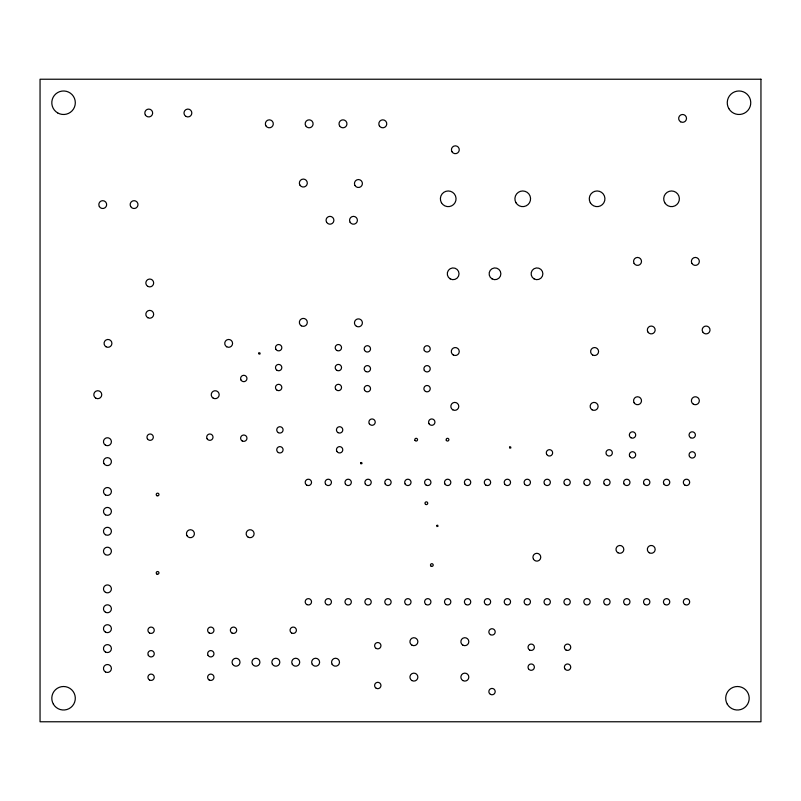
<?xml version="1.0" encoding="UTF-8"?>
<svg xmlns="http://www.w3.org/2000/svg" width="801" height="801" viewBox="0 0 801 801"><rect width="100%" height="100%" fill="white"/><g stroke="black" fill="none" stroke-linecap="round" stroke-linejoin="round"><path stroke-width="1.2" d="M258.773 353.091L259.063 354.162L260.135 353.872L259.844 352.81L258.773 353.091M360.64 462.798L360.931 463.869L362.002 463.579L361.712 462.507L360.64 462.798M436.645 525.486L436.935 526.557L438.007 526.267L437.716 525.196L436.645 525.486M509.526 447.128L509.806 448.19L510.878 447.909L510.597 446.838L509.526 447.128M760.95 79.229L40.05 79.229L40.05 721.771L760.95 721.771L760.95 79.229M425.471 391.419A3.184 3.184 0 0 0 430.247 388.665A3.184 3.184 0 0 0 425.471 385.912A3.184 3.184 0 0 0 425.471 391.419M424.31 370.352A3.184 3.184 0 0 0 429.817 370.352A3.184 3.184 0 0 0 427.063 365.586A3.184 3.184 0 0 0 424.31 370.352M424.31 350.448A3.184 3.184 0 0 0 429.817 350.448A3.184 3.184 0 0 0 427.063 345.682A3.184 3.184 0 0 0 424.31 350.448M275.894 349.276A3.184 3.184 0 0 0 281.411 349.276A3.184 3.184 0 0 0 278.648 344.5A3.184 3.184 0 0 0 275.894 349.276M277.066 370.342A3.184 3.184 0 0 0 281.832 367.589A3.184 3.184 0 0 0 277.066 364.835A3.184 3.184 0 0 0 277.066 370.342M277.066 390.247A3.184 3.184 0 0 0 281.832 387.494A3.184 3.184 0 0 0 277.066 384.74A3.184 3.184 0 0 0 277.066 390.247M335.609 389.086A3.184 3.184 0 0 0 341.116 389.086A3.184 3.184 0 0 0 338.362 384.31A3.184 3.184 0 0 0 335.609 389.086M336.77 370.342A3.184 3.184 0 0 0 341.546 367.589A3.184 3.184 0 0 0 336.77 364.835A3.184 3.184 0 0 0 336.77 370.342M336.77 350.438A3.184 3.184 0 0 0 341.546 347.684A3.184 3.184 0 0 0 336.77 344.931A3.184 3.184 0 0 0 336.77 350.438M689.471 456.47A3.184 3.184 0 0 0 694.988 456.47A3.184 3.184 0 0 0 692.234 451.704A3.184 3.184 0 0 0 689.471 456.47M690.642 437.736A3.184 3.184 0 0 0 695.408 434.973A3.184 3.184 0 0 0 690.642 432.22A3.184 3.184 0 0 0 690.642 437.736M630.928 437.736A3.184 3.184 0 0 0 635.704 434.973A3.184 3.184 0 0 0 630.928 432.22A3.184 3.184 0 0 0 630.928 437.736M629.766 456.47A3.184 3.184 0 0 0 635.273 456.47A3.184 3.184 0 0 0 632.52 451.704A3.184 3.184 0 0 0 629.766 456.47M336.861 451.374A3.184 3.184 0 0 0 342.367 451.374A3.184 3.184 0 0 0 339.614 446.608A3.184 3.184 0 0 0 336.861 451.374M338.022 432.64A3.184 3.184 0 0 0 342.798 429.887A3.184 3.184 0 0 0 338.022 427.133A3.184 3.184 0 0 0 338.022 432.64M278.317 432.64A3.184 3.184 0 0 0 283.083 429.887A3.184 3.184 0 0 0 278.317 427.133A3.184 3.184 0 0 0 278.317 432.64M278.317 452.545A3.184 3.184 0 0 0 283.083 449.792A3.184 3.184 0 0 0 278.317 447.028A3.184 3.184 0 0 0 278.317 452.545M207.099 438.758A3.184 3.184 0 0 0 212.605 438.758A3.184 3.184 0 0 0 209.852 433.992A3.184 3.184 0 0 0 207.099 438.758M147.384 438.758A3.184 3.184 0 0 0 152.901 438.758A3.184 3.184 0 0 0 150.147 433.992A3.184 3.184 0 0 0 147.384 438.758M149.497 680.019A3.184 3.184 0 0 0 154.263 677.266A3.184 3.184 0 0 0 149.497 674.512A3.184 3.184 0 0 0 149.497 680.019M209.201 680.019A3.184 3.184 0 0 0 213.977 677.266A3.184 3.184 0 0 0 209.201 674.512A3.184 3.184 0 0 0 209.201 680.019M148.325 655.348A3.184 3.184 0 0 0 153.842 655.348A3.184 3.184 0 0 0 151.089 650.572A3.184 3.184 0 0 0 148.325 655.348M364.595 390.257A3.184 3.184 0 0 0 370.112 390.257A3.184 3.184 0 0 0 367.359 385.491A3.184 3.184 0 0 0 364.595 390.257M414.988 440.37A1.372 1.372 0 0 0 417.361 440.37A1.372 1.372 0 0 0 416.17 438.307A1.372 1.372 0 0 0 414.988 440.37M533.456 559.178A3.915 3.915 0 0 0 540.234 559.178A3.915 3.915 0 0 0 536.84 553.301A3.915 3.915 0 0 0 533.456 559.178M617.941 552.77A3.915 3.915 0 0 0 623.819 549.386A3.915 3.915 0 0 0 617.941 545.992A3.915 3.915 0 0 0 617.941 552.77M649.291 552.77A3.915 3.915 0 0 0 655.168 549.386A3.915 3.915 0 0 0 649.291 545.992A3.915 3.915 0 0 0 649.291 552.77M451.954 151.709A3.915 3.915 0 0 0 458.743 151.709A3.915 3.915 0 0 0 455.348 145.832A3.915 3.915 0 0 0 451.954 151.709M208.04 655.348A3.184 3.184 0 0 0 213.547 655.348A3.184 3.184 0 0 0 210.793 650.572A3.184 3.184 0 0 0 208.04 655.348M149.497 633A3.184 3.184 0 0 0 154.263 630.247A3.184 3.184 0 0 0 149.497 627.493A3.184 3.184 0 0 0 149.497 633M209.201 633A3.184 3.184 0 0 0 213.977 630.247A3.184 3.184 0 0 0 209.201 627.493A3.184 3.184 0 0 0 209.201 633M231.93 633A3.184 3.184 0 0 0 236.696 630.247A3.184 3.184 0 0 0 231.93 627.493A3.184 3.184 0 0 0 231.93 633M291.634 633A3.184 3.184 0 0 0 296.41 630.247A3.184 3.184 0 0 0 291.634 627.493A3.184 3.184 0 0 0 291.634 633M490.432 634.652A3.184 3.184 0 0 0 495.208 631.889A3.184 3.184 0 0 0 490.432 629.135A3.184 3.184 0 0 0 490.432 634.652M490.432 694.357A3.184 3.184 0 0 0 495.208 691.603A3.184 3.184 0 0 0 490.432 688.85A3.184 3.184 0 0 0 490.432 694.357M606.417 454.437A3.184 3.184 0 0 0 611.924 454.437A3.184 3.184 0 0 0 609.171 449.661A3.184 3.184 0 0 0 606.417 454.437M546.703 454.437A3.184 3.184 0 0 0 552.219 454.437A3.184 3.184 0 0 0 549.456 449.661A3.184 3.184 0 0 0 546.703 454.437M354.973 185.512A3.985 3.985 0 0 0 361.872 185.512A3.985 3.985 0 0 0 358.417 179.544A3.985 3.985 0 0 0 354.973 185.512M356.435 326.297A3.985 3.985 0 0 0 362.402 322.843A3.985 3.985 0 0 0 356.435 319.399A3.985 3.985 0 0 0 356.435 326.297M242.192 440.95A3.184 3.184 0 0 0 246.968 438.187A3.184 3.184 0 0 0 242.192 435.434A3.184 3.184 0 0 0 242.192 440.95M241.031 380.075A3.184 3.184 0 0 0 246.538 380.075A3.184 3.184 0 0 0 243.784 375.299A3.184 3.184 0 0 0 241.031 380.075M429.006 423.719A3.184 3.184 0 0 0 434.522 423.719A3.184 3.184 0 0 0 431.769 418.943A3.184 3.184 0 0 0 429.006 423.719M369.301 423.719A3.184 3.184 0 0 0 374.808 423.719A3.184 3.184 0 0 0 372.054 418.943A3.184 3.184 0 0 0 369.301 423.719M691.914 263.399A3.985 3.985 0 0 0 698.812 263.399A3.985 3.985 0 0 0 695.368 257.431A3.985 3.985 0 0 0 691.914 263.399M693.376 404.185A3.985 3.985 0 0 0 699.343 400.73A3.985 3.985 0 0 0 693.376 397.286A3.985 3.985 0 0 0 693.376 404.185M634.092 263.399A3.985 3.985 0 0 0 640.98 263.399A3.985 3.985 0 0 0 637.536 257.431A3.985 3.985 0 0 0 634.092 263.399M634.092 402.723A3.985 3.985 0 0 0 640.98 402.723A3.985 3.985 0 0 0 637.536 396.755A3.985 3.985 0 0 0 634.092 402.723M452.815 409.822A3.985 3.985 0 0 0 458.783 406.377A3.985 3.985 0 0 0 452.815 402.933A3.985 3.985 0 0 0 452.815 409.822M592.129 409.822A3.985 3.985 0 0 0 598.107 406.377A3.985 3.985 0 0 0 592.129 402.933A3.985 3.985 0 0 0 592.129 409.822M453.286 354.973A3.985 3.985 0 0 0 459.253 351.529A3.985 3.985 0 0 0 453.286 348.075A3.985 3.985 0 0 0 453.286 354.973M99.344 206.558A3.915 3.915 0 0 0 106.132 206.558A3.915 3.915 0 0 0 102.738 200.681A3.915 3.915 0 0 0 99.344 206.558M680.63 121.802A3.915 3.915 0 0 0 686.507 118.408A3.915 3.915 0 0 0 680.63 115.014A3.915 3.915 0 0 0 680.63 121.802M130.683 206.558A3.915 3.915 0 0 0 137.472 206.558A3.915 3.915 0 0 0 134.077 200.681A3.915 3.915 0 0 0 130.683 206.558M647.859 331.934A3.915 3.915 0 0 0 654.637 331.934A3.915 3.915 0 0 0 651.243 326.057A3.915 3.915 0 0 0 647.859 331.934M702.707 331.934A3.915 3.915 0 0 0 709.496 331.934A3.915 3.915 0 0 0 706.102 326.057A3.915 3.915 0 0 0 702.707 331.934M326.588 222.237A3.915 3.915 0 0 0 333.366 222.237A3.915 3.915 0 0 0 329.982 216.36A3.915 3.915 0 0 0 326.588 222.237M350.087 222.237A3.915 3.915 0 0 0 356.876 222.237A3.915 3.915 0 0 0 353.481 216.36A3.915 3.915 0 0 0 350.087 222.237M147.795 286.358A3.915 3.915 0 0 0 153.672 282.963A3.915 3.915 0 0 0 147.795 279.569A3.915 3.915 0 0 0 147.795 286.358M147.795 317.697A3.915 3.915 0 0 0 153.672 314.302A3.915 3.915 0 0 0 147.795 310.908A3.915 3.915 0 0 0 147.795 317.697M431.158 566.237A1.372 1.372 0 0 0 433.211 565.055A1.372 1.372 0 0 0 431.158 563.864A1.372 1.372 0 0 0 431.158 566.237M425.671 504.42A1.372 1.372 0 0 0 427.734 503.228A1.372 1.372 0 0 0 425.671 502.037A1.372 1.372 0 0 0 425.671 504.42M684.915 485.136A3.184 3.184 0 0 0 689.691 482.382A3.184 3.184 0 0 0 684.915 479.629A3.184 3.184 0 0 0 684.915 485.136M663.849 483.974A3.184 3.184 0 0 0 669.366 483.974A3.184 3.184 0 0 0 666.602 479.208A3.184 3.184 0 0 0 663.849 483.974M643.944 483.974A3.184 3.184 0 0 0 649.461 483.974A3.184 3.184 0 0 0 646.707 479.208A3.184 3.184 0 0 0 643.944 483.974M624.049 483.974A3.184 3.184 0 0 0 629.556 483.974A3.184 3.184 0 0 0 626.803 479.208A3.184 3.184 0 0 0 624.049 483.974M604.144 483.974A3.184 3.184 0 0 0 609.651 483.974A3.184 3.184 0 0 0 606.898 479.208A3.184 3.184 0 0 0 604.144 483.974M584.239 483.974A3.184 3.184 0 0 0 589.746 483.974A3.184 3.184 0 0 0 586.993 479.208A3.184 3.184 0 0 0 584.239 483.974M564.335 483.974A3.184 3.184 0 0 0 569.841 483.974A3.184 3.184 0 0 0 567.088 479.208A3.184 3.184 0 0 0 564.335 483.974M544.43 483.974A3.184 3.184 0 0 0 549.947 483.974A3.184 3.184 0 0 0 547.183 479.208A3.184 3.184 0 0 0 544.43 483.974M524.525 483.974A3.184 3.184 0 0 0 530.042 483.974A3.184 3.184 0 0 0 527.288 479.208A3.184 3.184 0 0 0 524.525 483.974M156.906 495.719A1.372 1.372 0 0 0 158.958 494.527A1.372 1.372 0 0 0 156.906 493.346A1.372 1.372 0 0 0 156.906 495.719M156.906 574.077A1.372 1.372 0 0 0 158.958 572.885A1.372 1.372 0 0 0 156.906 571.704A1.372 1.372 0 0 0 156.906 574.077M446.327 440.37A1.372 1.372 0 0 0 448.7 440.37A1.372 1.372 0 0 0 447.519 438.307A1.372 1.372 0 0 0 446.327 440.37M485.887 485.136A3.184 3.184 0 0 0 490.663 482.382A3.184 3.184 0 0 0 485.887 479.629A3.184 3.184 0 0 0 485.887 485.136M464.82 483.974A3.184 3.184 0 0 0 470.327 483.974A3.184 3.184 0 0 0 467.574 479.208A3.184 3.184 0 0 0 464.82 483.974M444.915 483.974A3.184 3.184 0 0 0 450.422 483.974A3.184 3.184 0 0 0 447.669 479.208A3.184 3.184 0 0 0 444.915 483.974M426.182 485.136A3.184 3.184 0 0 0 430.948 482.382A3.184 3.184 0 0 0 426.182 479.629A3.184 3.184 0 0 0 426.182 485.136M405.106 483.974A3.184 3.184 0 0 0 410.623 483.974A3.184 3.184 0 0 0 407.869 479.208A3.184 3.184 0 0 0 405.106 483.974M385.211 483.974A3.184 3.184 0 0 0 390.718 483.974A3.184 3.184 0 0 0 387.964 479.208A3.184 3.184 0 0 0 385.211 483.974M365.306 483.974A3.184 3.184 0 0 0 370.813 483.974A3.184 3.184 0 0 0 368.06 479.208A3.184 3.184 0 0 0 365.306 483.974M345.401 483.974A3.184 3.184 0 0 0 350.908 483.974A3.184 3.184 0 0 0 348.155 479.208A3.184 3.184 0 0 0 345.401 483.974M325.496 483.974A3.184 3.184 0 0 0 331.013 483.974A3.184 3.184 0 0 0 328.25 479.208A3.184 3.184 0 0 0 325.496 483.974M306.763 485.136A3.184 3.184 0 0 0 311.529 482.382A3.184 3.184 0 0 0 306.763 479.629A3.184 3.184 0 0 0 306.763 485.136M306.763 604.555A3.184 3.184 0 0 0 311.529 601.801A3.184 3.184 0 0 0 306.763 599.048A3.184 3.184 0 0 0 306.763 604.555M326.658 604.555A3.184 3.184 0 0 0 331.434 601.801A3.184 3.184 0 0 0 326.658 599.048A3.184 3.184 0 0 0 326.658 604.555M346.563 604.555A3.184 3.184 0 0 0 351.339 601.801A3.184 3.184 0 0 0 346.563 599.048A3.184 3.184 0 0 0 346.563 604.555M366.468 604.555A3.184 3.184 0 0 0 371.243 601.801A3.184 3.184 0 0 0 366.468 599.048A3.184 3.184 0 0 0 366.468 604.555M386.372 604.555A3.184 3.184 0 0 0 391.148 601.801A3.184 3.184 0 0 0 386.372 599.048A3.184 3.184 0 0 0 386.372 604.555M406.277 604.555A3.184 3.184 0 0 0 411.043 601.801A3.184 3.184 0 0 0 406.277 599.048A3.184 3.184 0 0 0 406.277 604.555M426.182 604.555A3.184 3.184 0 0 0 430.948 601.801A3.184 3.184 0 0 0 426.182 599.048A3.184 3.184 0 0 0 426.182 604.555M446.077 604.555A3.184 3.184 0 0 0 450.853 601.801A3.184 3.184 0 0 0 446.077 599.048A3.184 3.184 0 0 0 446.077 604.555M465.982 604.555A3.184 3.184 0 0 0 470.758 601.801A3.184 3.184 0 0 0 465.982 599.048A3.184 3.184 0 0 0 465.982 604.555M485.887 604.555A3.184 3.184 0 0 0 490.663 601.801A3.184 3.184 0 0 0 485.887 599.048A3.184 3.184 0 0 0 485.887 604.555M505.791 604.555A3.184 3.184 0 0 0 510.567 601.801A3.184 3.184 0 0 0 505.791 599.048A3.184 3.184 0 0 0 505.791 604.555M504.63 483.974A3.184 3.184 0 0 0 510.137 483.974A3.184 3.184 0 0 0 507.383 479.208A3.184 3.184 0 0 0 504.63 483.974M525.696 604.555A3.184 3.184 0 0 0 530.462 601.801A3.184 3.184 0 0 0 525.696 599.048A3.184 3.184 0 0 0 525.696 604.555M545.601 604.555A3.184 3.184 0 0 0 550.367 601.801A3.184 3.184 0 0 0 545.601 599.048A3.184 3.184 0 0 0 545.601 604.555M565.496 604.555A3.184 3.184 0 0 0 570.272 601.801A3.184 3.184 0 0 0 565.496 599.048A3.184 3.184 0 0 0 565.496 604.555M585.401 604.555A3.184 3.184 0 0 0 590.177 601.801A3.184 3.184 0 0 0 585.401 599.048A3.184 3.184 0 0 0 585.401 604.555M605.306 604.555A3.184 3.184 0 0 0 610.082 601.801A3.184 3.184 0 0 0 605.306 599.048A3.184 3.184 0 0 0 605.306 604.555M625.211 604.555A3.184 3.184 0 0 0 629.976 601.801A3.184 3.184 0 0 0 625.211 599.048A3.184 3.184 0 0 0 625.211 604.555M645.115 604.555A3.184 3.184 0 0 0 649.881 601.801A3.184 3.184 0 0 0 645.115 599.048A3.184 3.184 0 0 0 645.115 604.555M665.02 604.555A3.184 3.184 0 0 0 669.786 601.801A3.184 3.184 0 0 0 665.02 599.048A3.184 3.184 0 0 0 665.02 604.555M684.915 604.555A3.184 3.184 0 0 0 689.691 601.801A3.184 3.184 0 0 0 684.915 599.048A3.184 3.184 0 0 0 684.915 604.555M450.222 278.888A5.877 5.877 0 0 0 459.033 273.792A5.877 5.877 0 0 0 450.222 268.705A5.877 5.877 0 0 0 450.222 278.888M492.064 278.888A5.877 5.877 0 0 0 500.875 273.792A5.877 5.877 0 0 0 492.064 268.705A5.877 5.877 0 0 0 492.064 278.888M534.067 278.888A5.877 5.877 0 0 0 542.878 273.792A5.877 5.877 0 0 0 534.067 268.705A5.877 5.877 0 0 0 534.067 278.888M248.14 537.161A3.985 3.985 0 0 0 254.107 533.706A3.985 3.985 0 0 0 248.14 530.262A3.985 3.985 0 0 0 248.14 537.161M186.973 535.699A3.985 3.985 0 0 0 193.872 535.699A3.985 3.985 0 0 0 190.418 529.731A3.985 3.985 0 0 0 186.973 535.699M529.611 650.012A3.184 3.184 0 0 0 534.387 647.248A3.184 3.184 0 0 0 529.611 644.495A3.184 3.184 0 0 0 529.611 650.012M528.45 668.745A3.184 3.184 0 0 0 533.957 668.745A3.184 3.184 0 0 0 531.203 663.969A3.184 3.184 0 0 0 528.45 668.745M565.967 650.012A3.184 3.184 0 0 0 570.743 647.248A3.184 3.184 0 0 0 565.967 644.495A3.184 3.184 0 0 0 565.967 650.012M564.805 668.745A3.184 3.184 0 0 0 570.312 668.745A3.184 3.184 0 0 0 567.559 663.969A3.184 3.184 0 0 0 564.805 668.745M376.19 688.249A3.184 3.184 0 0 0 380.956 685.486A3.184 3.184 0 0 0 376.19 682.732A3.184 3.184 0 0 0 376.19 688.249M376.19 648.44A3.184 3.184 0 0 0 380.956 645.686A3.184 3.184 0 0 0 376.19 642.933A3.184 3.184 0 0 0 376.19 648.44M213.216 398.147A3.985 3.985 0 0 0 219.184 394.703A3.985 3.985 0 0 0 213.216 391.258A3.985 3.985 0 0 0 213.216 398.147M95.79 398.147A3.985 3.985 0 0 0 101.757 394.703A3.985 3.985 0 0 0 95.79 391.258A3.985 3.985 0 0 0 95.79 398.147M339.534 125.807A3.985 3.985 0 0 0 346.433 125.807A3.985 3.985 0 0 0 342.988 119.84A3.985 3.985 0 0 0 339.534 125.807M379.344 125.807A3.985 3.985 0 0 0 386.242 125.807A3.985 3.985 0 0 0 382.788 119.84A3.985 3.985 0 0 0 379.344 125.807M265.882 125.807A3.985 3.985 0 0 0 272.771 125.807A3.985 3.985 0 0 0 269.326 119.84A3.985 3.985 0 0 0 265.882 125.807M305.682 125.807A3.985 3.985 0 0 0 312.58 125.807A3.985 3.985 0 0 0 309.136 119.84A3.985 3.985 0 0 0 305.682 125.807M105.452 494.918A3.985 3.985 0 0 0 111.419 491.474A3.985 3.985 0 0 0 105.452 488.029A3.985 3.985 0 0 0 105.452 494.918M105.452 514.823A3.985 3.985 0 0 0 111.419 511.378A3.985 3.985 0 0 0 105.452 507.934A3.985 3.985 0 0 0 105.452 514.823M105.452 534.728A3.985 3.985 0 0 0 111.419 531.283A3.985 3.985 0 0 0 105.452 527.829A3.985 3.985 0 0 0 105.452 534.728M105.452 554.632A3.985 3.985 0 0 0 111.419 551.188A3.985 3.985 0 0 0 105.452 547.734A3.985 3.985 0 0 0 105.452 554.632M105.452 592.319A3.985 3.985 0 0 0 111.419 588.875A3.985 3.985 0 0 0 105.452 585.431A3.985 3.985 0 0 0 105.452 592.319M105.452 612.224A3.985 3.985 0 0 0 111.419 608.78A3.985 3.985 0 0 0 105.452 605.326A3.985 3.985 0 0 0 105.452 612.224M105.452 632.129A3.985 3.985 0 0 0 111.419 628.685A3.985 3.985 0 0 0 105.452 625.231A3.985 3.985 0 0 0 105.452 632.129M105.452 652.034A3.985 3.985 0 0 0 111.419 648.58A3.985 3.985 0 0 0 105.452 645.135A3.985 3.985 0 0 0 105.452 652.034M105.452 671.939A3.985 3.985 0 0 0 111.419 668.485A3.985 3.985 0 0 0 105.452 665.04A3.985 3.985 0 0 0 105.452 671.939M664.76 202.723A7.84 7.84 0 0 0 678.327 202.723A7.84 7.84 0 0 0 671.538 190.968A7.84 7.84 0 0 0 664.76 202.723M590.317 202.723A7.84 7.84 0 0 0 603.884 202.723A7.84 7.84 0 0 0 597.105 190.968A7.84 7.84 0 0 0 590.317 202.723M515.954 202.723A7.84 7.84 0 0 0 529.521 202.723A7.84 7.84 0 0 0 522.743 190.968A7.84 7.84 0 0 0 515.954 202.723M441.431 202.723A7.84 7.84 0 0 0 455.008 202.723A7.84 7.84 0 0 0 448.22 190.968A7.84 7.84 0 0 0 441.431 202.723M185.952 116.395A3.915 3.915 0 0 0 191.829 113.001A3.915 3.915 0 0 0 185.952 109.607A3.915 3.915 0 0 0 185.952 116.395M145.341 114.964A3.915 3.915 0 0 0 152.13 114.964A3.915 3.915 0 0 0 148.736 109.086A3.915 3.915 0 0 0 145.341 114.964M106.032 346.773A3.915 3.915 0 0 0 111.91 343.379A3.915 3.915 0 0 0 106.032 339.984A3.915 3.915 0 0 0 106.032 346.773M226.703 346.773A3.915 3.915 0 0 0 232.58 343.379A3.915 3.915 0 0 0 226.703 339.984A3.915 3.915 0 0 0 226.703 346.773M364.595 350.448A3.184 3.184 0 0 0 370.112 350.448A3.184 3.184 0 0 0 367.359 345.682A3.184 3.184 0 0 0 364.595 350.448M365.767 371.524A3.184 3.184 0 0 0 370.533 368.76A3.184 3.184 0 0 0 365.767 366.007A3.184 3.184 0 0 0 365.767 371.524M57.682 112.921A11.755 11.755 0 0 0 75.314 102.738A11.755 11.755 0 0 0 57.682 92.556A11.755 11.755 0 0 0 57.682 112.921M53.377 704.139A11.755 11.755 0 0 0 73.732 704.139A11.755 11.755 0 0 0 63.559 686.507A11.755 11.755 0 0 0 53.377 704.139M728.83 108.616A11.755 11.755 0 0 0 749.185 108.616A11.755 11.755 0 0 0 739.013 90.984A11.755 11.755 0 0 0 728.83 108.616M727.268 704.139A11.755 11.755 0 0 0 747.623 704.139A11.755 11.755 0 0 0 737.441 686.507A11.755 11.755 0 0 0 727.268 704.139M592.6 354.973A3.985 3.985 0 0 0 598.577 351.529A3.985 3.985 0 0 0 592.6 348.075A3.985 3.985 0 0 0 592.6 354.973M299.884 185.041A3.985 3.985 0 0 0 306.783 185.041A3.985 3.985 0 0 0 303.339 179.074A3.985 3.985 0 0 0 299.884 185.041M301.346 325.827A3.985 3.985 0 0 0 307.314 322.372A3.985 3.985 0 0 0 301.346 318.928A3.985 3.985 0 0 0 301.346 325.827M462.848 680.56A3.985 3.985 0 0 0 468.825 677.115A3.985 3.985 0 0 0 462.848 673.671A3.985 3.985 0 0 0 462.848 680.56M411.904 680.56A3.985 3.985 0 0 0 417.872 677.115A3.985 3.985 0 0 0 411.904 673.671A3.985 3.985 0 0 0 411.904 680.56M462.848 645.125A3.985 3.985 0 0 0 468.825 641.681A3.985 3.985 0 0 0 462.848 638.237A3.985 3.985 0 0 0 462.848 645.125M411.904 645.125A3.985 3.985 0 0 0 417.872 641.681A3.985 3.985 0 0 0 411.904 638.237A3.985 3.985 0 0 0 411.904 645.125M232.58 664.209A3.985 3.985 0 0 0 239.469 664.209A3.985 3.985 0 0 0 236.025 658.242A3.985 3.985 0 0 0 232.58 664.209M252.485 664.209A3.985 3.985 0 0 0 259.374 664.209A3.985 3.985 0 0 0 255.93 658.242A3.985 3.985 0 0 0 252.485 664.209M272.38 664.209A3.985 3.985 0 0 0 279.279 664.209A3.985 3.985 0 0 0 275.834 658.242A3.985 3.985 0 0 0 272.38 664.209M292.285 664.209A3.985 3.985 0 0 0 299.184 664.209A3.985 3.985 0 0 0 295.739 658.242A3.985 3.985 0 0 0 292.285 664.209M312.19 664.209A3.985 3.985 0 0 0 319.088 664.209A3.985 3.985 0 0 0 315.634 658.242A3.985 3.985 0 0 0 312.19 664.209M332.095 664.209A3.985 3.985 0 0 0 338.983 664.209A3.985 3.985 0 0 0 335.539 658.242A3.985 3.985 0 0 0 332.095 664.209M105.452 445.166A3.985 3.985 0 0 0 111.419 441.721A3.985 3.985 0 0 0 105.452 438.267A3.985 3.985 0 0 0 105.452 445.166M103.99 463.609A3.985 3.985 0 0 0 110.888 463.609A3.985 3.985 0 0 0 107.434 457.641A3.985 3.985 0 0 0 103.99 463.609"/></g></svg>
